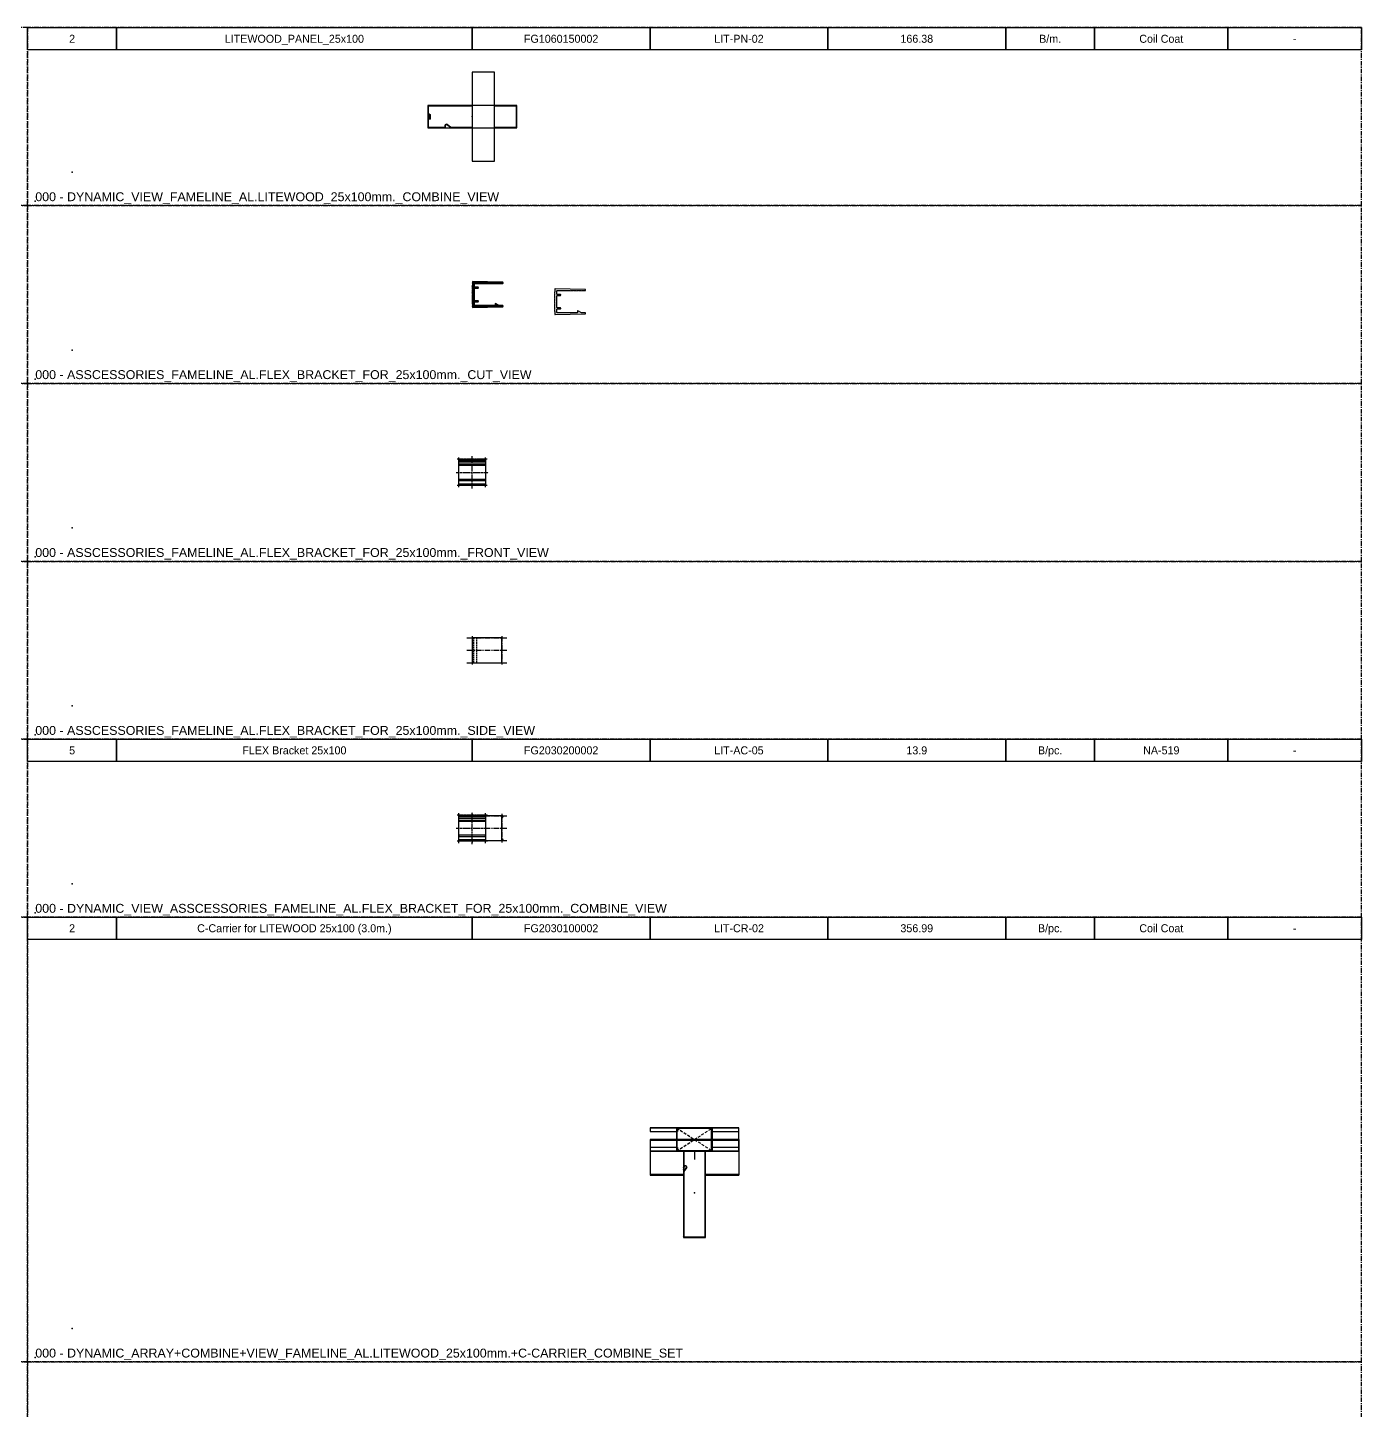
# Model space of a CAD drawing. Header units: millimetres. Extents: x -244126 to 368105, y -173968 to 259060.
# Drawn here: x -1303 to 197, y 47441 to 48995 of the extents above; entities that cross this region are included whole.
import ezdxf
from ezdxf.enums import TextEntityAlignment as Align

# ---------------------------------------------------------------- set-up
doc = ezdxf.new("R2010")
doc.units = ezdxf.units.MM
doc.header["$MEASUREMENT"] = 0
for name, pattern in [('005_GG_TA_LINE', [13.75, 5, -1.25, 1.25, -1.25, 5]), ('CENTER', [2, 1.25, -0.25, 0.25, -0.25]), ('HIDDEN', [9.525, 6.35, -3.175]), ('SLD-Solid', [0])]:
    doc.linetypes.add(name, pattern=pattern)
for name, color, linetype in [('000 - GRID', 8, 'CENTER'), ('000 - H A T C H', 8, 'Continuous'), ('000 - H I D D E N', 7, 'Continuous'), ('000 - SYMBOL CON', 1, 'Continuous'), ('000 - WIPEOUT', 250, 'Continuous'), ('001 - ASCESSORIES', 1, 'Continuous'), ('002 - STRUCTURAL STEEL', 4, 'Continuous'), ('A02_LITEWOOD', 7, 'Continuous'), ('A03_SUN LOUVER', 7, 'Continuous'), ('A04_TUBE SERIES', 7, 'Continuous')]:
    doc.layers.add(name, color=color, linetype=linetype)
doc.styles.get("Standard").update_dxf_attribs({"font": 'arial.ttf'})
doc.styles.add('TA', font='Cordia New.ttf', dxfattribs={"height": 4.5})

# ---------------------------------------------------------------- blocks, each defined once
blk = doc.blocks.new('*U2996')
at = {"color": 0, "linetype": '005_GG_TA_LINE'}
blk.add_lwpolyline([(0, 0), (1500, 0), (1500, 200), (0, 200)], close=True, dxfattribs=at)
for p in [(50, 37.5), (8.6, 4.9)]:
    blk.add_point(p, dxfattribs=at)
blk.add_attdef('NAMEBLK', (8.6, 4.9), '', height=10, dxfattribs=at)
blk = doc.blocks.new('000 - ASSCESSORIES_FAMELINE_AL.FLEX_BRACKET_FOR_25x100mm._CUT_VIEW')
at = {"layer": '000 - H A T C H'}
h = blk.add_hatch(dxfattribs=at)
h.set_pattern_fill('ANSI32', color=8, scale=3)
edge = h.paths.add_edge_path()
edge.add_line((0.2, -8.2), (0, -8.4))
edge.add_line((0, -8.4), (0.2, -8.6))
edge.add_line((0.2, -8.6), (0, -8.8))
edge.add_line((0, -8.8), (0.2, -9))
edge.add_line((0.2, -9), (0, -9.2))
edge.add_line((0, -9.2), (0.2, -9.4))
edge.add_line((0.2, -9.4), (0, -9.6))
edge.add_line((0, -9.6), (0.2, -9.8))
edge.add_line((0.2, -9.8), (0, -10))
edge.add_line((0, -10), (0.2, -10.2))
edge.add_line((0.2, -10.2), (0, -10.4))
edge.add_line((0, -10.4), (0.2, -10.6))
edge.add_line((0.2, -10.6), (0, -10.8))
edge.add_line((0, -10.8), (0.2, -11))
edge.add_line((0.2, -11), (0.2, -14.2))
edge.add_arc((0.5, -14.2), 0.3, 180, 271.3284)
edge.add_line((0.5, -14.5), (34.4, -13.7))
edge.add_arc((34.4, -13.4), 0.3, 271.3284, 360)
edge.add_line((34.7, -13.4), (34.7, -12.8))
edge.add_arc((34.4, -12.8), 0.3, 360, 450)
edge.add_line((34.4, -12.5), (30.5, -12.5))
edge.add_arc((30.5, -12.2), 0.3, 240.9454, 270, ccw=False)
edge.add_line((30.3, -12.5), (26.3, -10.2))
edge.add_arc((26.2, -10.5), 0.3, 60.9454, 180)
edge.add_line((25.9, -10.5), (25.9, -12.2))
edge.add_arc((25.6, -12.2), 0.3, -90, 0, ccw=False)
edge.add_line((25.6, -12.5), (3, -12.5))
edge.add_arc((3, -12.2), 0.3, 180, 270, ccw=False)
edge.add_line((2.7, -12.2), (2.7, -8.4))
edge.add_arc((3, -8.4), 0.3, 91, 180, ccw=False)
edge.add_line((3, -8.1), (6.6, -8.1))
edge.add_arc((6.6, -7.8), 0.3, 271, 360)
edge.add_line((6.9, -7.8), (6.9, -7.4))
edge.add_arc((6.6, -7.4), 0.3, 0, 89)
edge.add_line((6.6, -7.1), (3, -7))
edge.add_arc((3, -6.7), 0.3, 180, 269, ccw=False)
edge.add_line((2.7, -6.7), (2.7, -0.3))
edge.add_line((2.7, -0.3), (2.4, 0))
edge.add_line((2.4, 0), (2.7, 0.3))
edge.add_line((2.7, 0.3), (2.7, 6.7))
edge.add_arc((3, 6.7), 0.3, 91, 180, ccw=False)
edge.add_line((3, 7), (6.6, 7.1))
edge.add_arc((6.6, 7.4), 0.3, 271, 360)
edge.add_line((6.9, 7.4), (6.9, 7.8))
edge.add_arc((6.6, 7.8), 0.3, 0, 89)
edge.add_line((6.6, 8.1), (3, 8.1))
edge.add_arc((3, 8.4), 0.3, 180, 269, ccw=False)
edge.add_line((2.7, 8.4), (2.7, 12.2))
edge.add_arc((3, 12.2), 0.3, 90, 180, ccw=False)
edge.add_line((3, 12.5), (16.7, 12.5))
edge.add_line((16.7, 12.5), (16.9, 12.3))
edge.add_line((16.9, 12.3), (17.1, 12.5))
edge.add_line((17.1, 12.5), (17.3, 12.3))
edge.add_line((17.3, 12.3), (17.5, 12.5))
edge.add_line((17.5, 12.5), (17.7, 12.3))
edge.add_line((17.7, 12.3), (17.9, 12.5))
edge.add_line((17.9, 12.5), (18.1, 12.3))
edge.add_line((18.1, 12.3), (18.3, 12.5))
edge.add_line((18.3, 12.5), (18.5, 12.3))
edge.add_line((18.5, 12.3), (18.7, 12.5))
edge.add_line((18.7, 12.5), (18.9, 12.3))
edge.add_line((18.9, 12.3), (19.1, 12.5))
edge.add_line((19.1, 12.5), (19.3, 12.3))
edge.add_line((19.3, 12.3), (19.5, 12.5))
edge.add_line((19.5, 12.5), (19.7, 12.3))
edge.add_line((19.7, 12.3), (19.9, 12.5))
edge.add_line((19.9, 12.5), (20.1, 12.3))
edge.add_line((20.1, 12.3), (20.3, 12.5))
edge.add_line((20.3, 12.5), (20.5, 12.3))
edge.add_line((20.5, 12.3), (20.7, 12.5))
edge.add_line((20.7, 12.5), (20.9, 12.3))
edge.add_line((20.9, 12.3), (21.1, 12.5))
edge.add_line((21.1, 12.5), (21.3, 12.3))
edge.add_line((21.3, 12.3), (21.5, 12.5))
edge.add_line((21.5, 12.5), (21.7, 12.3))
edge.add_line((21.7, 12.3), (21.9, 12.5))
edge.add_line((21.9, 12.5), (22.1, 12.3))
edge.add_line((22.1, 12.3), (22.3, 12.5))
edge.add_line((22.3, 12.5), (22.5, 12.3))
edge.add_line((22.5, 12.3), (22.7, 12.5))
edge.add_line((22.7, 12.5), (22.9, 12.3))
edge.add_line((22.9, 12.3), (23.1, 12.5))
edge.add_line((23.1, 12.5), (23.3, 12.3))
edge.add_line((23.3, 12.3), (23.5, 12.5))
edge.add_line((23.5, 12.5), (23.7, 12.3))
edge.add_line((23.7, 12.3), (23.9, 12.5))
edge.add_line((23.9, 12.5), (24.1, 12.3))
edge.add_line((24.1, 12.3), (24.3, 12.5))
edge.add_line((24.3, 12.5), (24.5, 12.3))
edge.add_line((24.5, 12.3), (24.7, 12.5))
edge.add_line((24.7, 12.5), (24.9, 12.3))
edge.add_line((24.9, 12.3), (25.1, 12.5))
edge.add_line((25.1, 12.5), (25.3, 12.3))
edge.add_line((25.3, 12.3), (25.5, 12.5))
edge.add_line((25.5, 12.5), (25.7, 12.3))
edge.add_line((25.7, 12.3), (25.9, 12.5))
edge.add_line((25.9, 12.5), (26.1, 12.3))
edge.add_line((26.1, 12.3), (26.3, 12.5))
edge.add_line((26.3, 12.5), (26.5, 12.3))
edge.add_line((26.5, 12.3), (26.7, 12.5))
edge.add_line((26.7, 12.5), (26.9, 12.3))
edge.add_line((26.9, 12.3), (27.1, 12.5))
edge.add_line((27.1, 12.5), (27.3, 12.3))
edge.add_line((27.3, 12.3), (27.5, 12.5))
edge.add_line((27.5, 12.5), (27.7, 12.3))
edge.add_line((27.7, 12.3), (27.9, 12.5))
edge.add_line((27.9, 12.5), (28.1, 12.3))
edge.add_line((28.1, 12.3), (28.3, 12.5))
edge.add_line((28.3, 12.5), (28.5, 12.3))
edge.add_line((28.5, 12.3), (28.7, 12.5))
edge.add_line((28.7, 12.5), (28.9, 12.3))
edge.add_line((28.9, 12.3), (29.1, 12.5))
edge.add_line((29.1, 12.5), (29.3, 12.3))
edge.add_line((29.3, 12.3), (29.5, 12.5))
edge.add_line((29.5, 12.5), (29.7, 12.3))
edge.add_line((29.7, 12.3), (29.9, 12.5))
edge.add_line((29.9, 12.5), (30.1, 12.3))
edge.add_line((30.1, 12.3), (30.3, 12.5))
edge.add_line((30.3, 12.5), (30.5, 12.3))
edge.add_line((30.5, 12.3), (30.7, 12.5))
edge.add_line((30.7, 12.5), (30.9, 12.3))
edge.add_line((30.9, 12.3), (31.1, 12.5))
edge.add_line((31.1, 12.5), (31.3, 12.3))
edge.add_line((31.3, 12.3), (31.5, 12.5))
edge.add_line((31.5, 12.5), (31.7, 12.3))
edge.add_line((31.7, 12.3), (31.9, 12.5))
edge.add_line((31.9, 12.5), (32.1, 12.3))
edge.add_line((32.1, 12.3), (32.3, 12.5))
edge.add_line((32.3, 12.5), (32.5, 12.3))
edge.add_line((32.5, 12.3), (32.7, 12.5))
edge.add_line((32.7, 12.5), (34.4, 12.5))
edge.add_arc((34.4, 12.8), 0.3, 270, 360)
edge.add_line((34.7, 12.8), (34.7, 13.4))
edge.add_arc((34.4, 13.4), 0.3, 360, 448.6716)
edge.add_line((34.4, 13.7), (0.5, 14.5))
edge.add_arc((0.5, 14.2), 0.3, 88.6716, 180)
edge.add_line((0.2, 14.2), (0.2, 11))
edge.add_line((0.2, 11), (0, 10.8))
edge.add_line((0, 10.8), (0.2, 10.6))
edge.add_line((0.2, 10.6), (0, 10.4))
edge.add_line((0, 10.4), (0.2, 10.2))
edge.add_line((0.2, 10.2), (0, 10))
edge.add_line((0, 10), (0.2, 9.8))
edge.add_line((0.2, 9.8), (0, 9.6))
edge.add_line((0, 9.6), (0.2, 9.4))
edge.add_line((0.2, 9.4), (0, 9.2))
edge.add_line((0, 9.2), (0.2, 9))
edge.add_line((0.2, 9), (0, 8.8))
edge.add_line((0, 8.8), (0.2, 8.6))
edge.add_line((0.2, 8.6), (0, 8.4))
edge.add_line((0, 8.4), (0.2, 8.2))
edge.add_line((0.2, 8.2), (0, 8))
edge.add_line((0, 8), (0.2, 7.8))
edge.add_line((0.2, 7.8), (0, 7.6))
edge.add_line((0, 7.6), (0.2, 7.4))
edge.add_line((0.2, 7.4), (0, 7.2))
edge.add_line((0, 7.2), (0.2, 7))
edge.add_line((0.2, 7), (0, 6.8))
edge.add_line((0, 6.8), (0.2, 6.6))
edge.add_line((0.2, 6.6), (0, 6.4))
edge.add_line((0, 6.4), (0.2, 6.2))
edge.add_line((0.2, 6.2), (0, 6))
edge.add_line((0, 6), (0.2, 5.8))
edge.add_line((0.2, 5.8), (0, 5.6))
edge.add_line((0, 5.6), (0.2, 5.4))
edge.add_line((0.2, 5.4), (0, 5.2))
edge.add_line((0, 5.2), (0.2, 5))
edge.add_line((0.2, 5), (0, 4.8))
edge.add_line((0, 4.8), (0.2, 4.6))
edge.add_line((0.2, 4.6), (0, 4.4))
edge.add_line((0, 4.4), (0.2, 4.2))
edge.add_line((0.2, 4.2), (0, 4))
edge.add_line((0, 4), (0.2, 3.8))
edge.add_line((0.2, 3.8), (0, 3.6))
edge.add_line((0, 3.6), (0.2, 3.4))
edge.add_line((0.2, 3.4), (0, 3.2))
edge.add_line((0, 3.2), (0.2, 3))
edge.add_line((0.2, 3), (0, 2.8))
edge.add_line((0, 2.8), (0.2, 2.6))
edge.add_line((0.2, 2.6), (0, 2.4))
edge.add_line((0, 2.4), (0.2, 2.2))
edge.add_line((0.2, 2.2), (0, 2))
edge.add_line((0, 2), (0.2, 1.8))
edge.add_line((0.2, 1.8), (0, 1.6))
edge.add_line((0, 1.6), (0.2, 1.4))
edge.add_line((0.2, 1.4), (0, 1.2))
edge.add_line((0, 1.2), (0.2, 1))
edge.add_line((0.2, 1), (0, 0.8))
edge.add_line((0, 0.8), (0.2, 0.6))
edge.add_line((0.2, 0.6), (0, 0.4))
edge.add_line((0, 0.4), (0.2, 0.2))
edge.add_line((0.2, 0.2), (0, 0))
edge.add_line((0, 0), (0.2, -0.2))
edge.add_line((0.2, -0.2), (0, -0.4))
edge.add_line((0, -0.4), (0.2, -0.6))
edge.add_line((0.2, -0.6), (0, -0.8))
edge.add_line((0, -0.8), (0.2, -1))
edge.add_line((0.2, -1), (0, -1.2))
edge.add_line((0, -1.2), (0.2, -1.4))
edge.add_line((0.2, -1.4), (0, -1.6))
edge.add_line((0, -1.6), (0.2, -1.8))
edge.add_line((0.2, -1.8), (0, -2))
edge.add_line((0, -2), (0.2, -2.2))
edge.add_line((0.2, -2.2), (0, -2.4))
edge.add_line((0, -2.4), (0.2, -2.6))
edge.add_line((0.2, -2.6), (0, -2.8))
edge.add_line((0, -2.8), (0.2, -3))
edge.add_line((0.2, -3), (0, -3.2))
edge.add_line((0, -3.2), (0.2, -3.4))
edge.add_line((0.2, -3.4), (0, -3.6))
edge.add_line((0, -3.6), (0.2, -3.8))
edge.add_line((0.2, -3.8), (0, -4))
edge.add_line((0, -4), (0.2, -4.2))
edge.add_line((0.2, -4.2), (0, -4.4))
edge.add_line((0, -4.4), (0.2, -4.6))
edge.add_line((0.2, -4.6), (0, -4.8))
edge.add_line((0, -4.8), (0.2, -5))
edge.add_line((0.2, -5), (0, -5.2))
edge.add_line((0, -5.2), (0.2, -5.4))
edge.add_line((0.2, -5.4), (0, -5.6))
edge.add_line((0, -5.6), (0.2, -5.8))
edge.add_line((0.2, -5.8), (0, -6))
edge.add_line((0, -6), (0.2, -6.2))
edge.add_line((0.2, -6.2), (0, -6.4))
edge.add_line((0, -6.4), (0.2, -6.6))
edge.add_line((0.2, -6.6), (0, -6.8))
edge.add_line((0, -6.8), (0.2, -7))
edge.add_line((0.2, -7), (0, -7.2))
edge.add_line((0, -7.2), (0.2, -7.4))
edge.add_line((0.2, -7.4), (0, -7.6))
edge.add_line((0, -7.6), (0.2, -7.8))
edge.add_line((0.2, -7.8), (0, -8))
edge.add_line((0, -8), (0.2, -8.2))
at = {"layer": '001 - ASCESSORIES', "color": 0}
blk.add_lwpolyline([(0.2, -8.2), (0, -8.4), (0.2, -8.6), (0, -8.8), (0.2, -9), (0, -9.2), (0.2, -9.4), (0, -9.6), (0.2, -9.8), (0, -10), (0.2, -10.2), (0, -10.4), (0.2, -10.6), (0, -10.8), (0.2, -11), (0.2, -14.2, 0.42102), (0.5, -14.5), (34.4, -13.7, 0.407439), (34.7, -13.4), (34.7, -12.8, 0.414214), (34.4, -12.5), (30.5, -12.5, -0.127458), (30.3, -12.5), (26.3, -10.2, 0.571863), (25.9, -10.5), (25.9, -12.2, -0.414214), (25.6, -12.5), (3, -12.5, -0.414214), (2.7, -12.2), (2.7, -8.4, -0.409111), (3, -8.1), (6.6, -8.1, 0.409111), (6.9, -7.8), (6.9, -7.4, 0.409111), (6.6, -7.1), (3, -7, -0.409111), (2.7, -6.7), (2.7, -0.3), (2.4, 0), (2.7, 0.3), (2.7, 6.7, -0.409111), (3, 7), (6.6, 7.1, 0.409111), (6.9, 7.4), (6.9, 7.8, 0.409111), (6.6, 8.1), (3, 8.1, -0.409111), (2.7, 8.4), (2.7, 12.2, -0.414214), (3, 12.5), (16.7, 12.5), (16.9, 12.3), (17.1, 12.5), (17.3, 12.3), (17.5, 12.5), (17.7, 12.3), (17.9, 12.5), (18.1, 12.3), (18.3, 12.5), (18.5, 12.3), (18.7, 12.5), (18.9, 12.3), (19.1, 12.5), (19.3, 12.3), (19.5, 12.5), (19.7, 12.3), (19.9, 12.5), (20.1, 12.3), (20.3, 12.5), (20.5, 12.3), (20.7, 12.5), (20.9, 12.3), (21.1, 12.5), (21.3, 12.3), (21.5, 12.5), (21.7, 12.3), (21.9, 12.5), (22.1, 12.3), (22.3, 12.5), (22.5, 12.3), (22.7, 12.5), (22.9, 12.3), (23.1, 12.5), (23.3, 12.3), (23.5, 12.5), (23.7, 12.3), (23.9, 12.5), (24.1, 12.3), (24.3, 12.5), (24.5, 12.3), (24.7, 12.5), (24.9, 12.3), (25.1, 12.5), (25.3, 12.3), (25.5, 12.5), (25.7, 12.3), (25.9, 12.5), (26.1, 12.3), (26.3, 12.5), (26.5, 12.3), (26.7, 12.5), (26.9, 12.3), (27.1, 12.5), (27.3, 12.3), (27.5, 12.5), (27.7, 12.3), (27.9, 12.5), (28.1, 12.3), (28.3, 12.5), (28.5, 12.3), (28.7, 12.5), (28.9, 12.3), (29.1, 12.5), (29.3, 12.3), (29.5, 12.5), (29.7, 12.3), (29.9, 12.5), (30.1, 12.3), (30.3, 12.5), (30.5, 12.3), (30.7, 12.5), (30.9, 12.3), (31.1, 12.5), (31.3, 12.3), (31.5, 12.5), (31.7, 12.3), (31.9, 12.5), (32.1, 12.3), (32.3, 12.5), (32.5, 12.3), (32.7, 12.5), (34.4, 12.5, 0.414214), (34.7, 12.8), (34.7, 13.4, 0.407439), (34.4, 13.7), (0.5, 14.5, 0.42102), (0.2, 14.2), (0.2, 11), (0, 10.8), (0.2, 10.6), (0, 10.4), (0.2, 10.2), (0, 10), (0.2, 9.8), (0, 9.6), (0.2, 9.4), (0, 9.2), (0.2, 9), (0, 8.8), (0.2, 8.6), (0, 8.4), (0.2, 8.2), (0, 8), (0.2, 7.8), (0, 7.6), (0.2, 7.4), (0, 7.2), (0.2, 7), (0, 6.8), (0.2, 6.6), (0, 6.4), (0.2, 6.2), (0, 6), (0.2, 5.8), (0, 5.6), (0.2, 5.4), (0, 5.2), (0.2, 5), (0, 4.8), (0.2, 4.6), (0, 4.4), (0.2, 4.2), (0, 4), (0.2, 3.8), (0, 3.6), (0.2, 3.4), (0, 3.2), (0.2, 3), (0, 2.8), (0.2, 2.6), (0, 2.4), (0.2, 2.2), (0, 2), (0.2, 1.8), (0, 1.6), (0.2, 1.4), (0, 1.2), (0.2, 1), (0, 0.8), (0.2, 0.6), (0, 0.4), (0.2, 0.2), (0, 0), (0.2, -0.2), (0, -0.4), (0.2, -0.6), (0, -0.8), (0.2, -1), (0, -1.2), (0.2, -1.4), (0, -1.6), (0.2, -1.8), (0, -2), (0.2, -2.2), (0, -2.4), (0.2, -2.6), (0, -2.8), (0.2, -3), (0, -3.2), (0.2, -3.4), (0, -3.6), (0.2, -3.8), (0, -4), (0.2, -4.2), (0, -4.4), (0.2, -4.6), (0, -4.8), (0.2, -5), (0, -5.2), (0.2, -5.4), (0, -5.6), (0.2, -5.8), (0, -6), (0.2, -6.2), (0, -6.4), (0.2, -6.6), (0, -6.8), (0.2, -7), (0, -7.2), (0.2, -7.4), (0, -7.6), (0.2, -7.8), (0, -8)], format="xyb", close=True, dxfattribs=at)
blk = doc.blocks.new('FLEX BRACKET LITEWOOD 25x100mm. - SIDE')
at = {"layer": '000 - GRID', "color": 250, "ltscale": 5}
for p, q in [((0, 16), (0, -16)), ((33.2, 16), (33.2, -16))]:
    blk.add_line(p, q, dxfattribs=at)
at = {"color": 250}
blk.add_wipeout([(33.2, -14), (33.2, 14), (0, 14), (0, -14)], dxfattribs=at).dxf.layer = '000 - WIPEOUT'
at = {"layer": '000 - GRID', "color": 250, "ltscale": 5}
for p, q in [((-5.9, 14), (39, 14)), ((-5.9, 0), (39, 0)), ((-5.9, -14), (39, -14))]:
    blk.add_line(p, q, dxfattribs=at)
at = {"layer": '000 - H I D D E N', "linetype": 'HIDDEN', "ltscale": 0.25}
for p, q in [((2, -14), (2, 14)), ((5.2, -14), (5.2, 14))]:
    blk.add_line(p, q, dxfattribs=at)
at = {"layer": '001 - ASCESSORIES', "color": 0}
blk.add_lwpolyline([(33.2, -14), (33.2, 14), (0, 14), (0, -14)], close=True, dxfattribs=at)
blk = doc.blocks.new('000 - ASSCESSORIES_FAMELINE_AL.FLEX_BRACKET_FOR_25x100mm._SIDE_VIEW')
at = {"layer": '001 - ASCESSORIES', "color": 0}
blk.add_blockref('FLEX BRACKET LITEWOOD 25x100mm. - SIDE', (0, 0), dxfattribs=at)
blk = doc.blocks.new('000 - ASSCESSORIES_FAMELINE_AL.FLEX_BRACKET_FOR_25x100mm._FRONT_VIEW')
at = {"layer": '000 - GRID', "color": 250, "ltscale": 2}
for p, q in [((-15, -16.7), (-15, 16.7)), ((15, -16.7), (15, 16.7))]:
    blk.add_line(p, q, dxfattribs=at)
blk.add_wipeout([(-15, -14.7), (-15, 14.7), (15, 14.7), (15, -14.7)]).dxf.layer = '000 - WIPEOUT'
at = {"color": 2}
blk.add_lwpolyline([(-15, 13.9), (-15, 12.7), (15, 12.7), (15, 13.9)], close=True, dxfattribs=at)
at = {"color": 1}
blk.add_lwpolyline([(-15, 10.4), (-15, 12.7), (15, 12.7), (15, 10.4)], close=True, dxfattribs=at)
at = {"layer": '000 - GRID', "color": 250, "ltscale": 2}
for p, q in [((0, -18.1), (0, 18.1)), ((-18.1, 0), (18.1, 0)), ((17, 14.7), (-17, 14.7)), ((17, -14.7), (-17, -14.7))]:
    blk.add_line(p, q, dxfattribs=at)
at = {"layer": '001 - ASCESSORIES', "color": 1}
blk.add_lwpolyline([(-15, -14.7), (-15, 14.7), (15, 14.7), (15, -14.7)], close=True, dxfattribs=at)
at = {"layer": '001 - ASCESSORIES', "color": 8}
for points in [[(-15, 7.6), (-15, 8.8), (15, 8.8), (15, 7.6)], [(15, -9.2), (15, -8), (-15, -8), (-15, -9.2)]]:
    blk.add_lwpolyline(points, close=True, dxfattribs=at)
at = {"layer": '001 - ASCESSORIES', "color": 2}
blk.add_lwpolyline([(-15, -13.9), (-15, -12.7), (15, -12.7), (15, -13.9)], close=True, dxfattribs=at)
blk = doc.blocks.new('*U3003')
at = {"color": 3}
blk.add_blockref('000 - ASSCESSORIES_FAMELINE_AL.FLEX_BRACKET_FOR_25x100mm._CUT_VIEW', (0, 0), dxfattribs=at)
at = {"layer": 'A04_TUBE SERIES', "color": 0, "style": 'TA', "flags": 1}
for tag, p in [('ITEM_VALUE', (10, -52.5)), ('PRODUCT_NAME_VALUE', (60, -52.5)), ('ITEM_NUMBER_VALUE', (120, -52.5)), ('PRODUCT_CODE_VALUE', (160, -52.5)), ('SELLING_PRICE_VALUE', (200, -52.5)), ('UNIT_VALUE', (230, -52.5)), ('TYPE_OF_COLOR_VALUE', (255, -52.5)), ('SECTION_VALUE', (285, -52.5))]:
    blk.add_attdef(tag, text='', height=1.8, dxfattribs=at).set_placement(p, align=Align.MIDDLE_CENTER)
at = {"color": 3}
blk.add_blockref('000 - ASSCESSORIES_FAMELINE_AL.FLEX_BRACKET_FOR_25x100mm._SIDE_VIEW', (0, 0), dxfattribs=at)
blk.add_blockref('000 - ASSCESSORIES_FAMELINE_AL.FLEX_BRACKET_FOR_25x100mm._FRONT_VIEW', (0, 0), dxfattribs=at)
blk = doc.blocks.new('*U2997')
at = {"color": 0, "linetype": '005_GG_TA_LINE'}
blk.add_lwpolyline([(0, 0), (1500, 0), (1500, 200), (0, 200)], close=True, dxfattribs=at)
for p in [(50, 37.5), (8.6, 4.9)]:
    blk.add_point(p, dxfattribs=at)
blk.add_attdef('NAMEBLK', (8.6, 4.9), '', height=10, dxfattribs=at)
blk = doc.blocks.new('*U1762')
at = {"color": 0, "linetype": '005_GG_TA_LINE'}
blk.add_lwpolyline([(0, 0), (1500, 0), (1500, 200), (0, 200)], close=True, dxfattribs=at)
for p in [(50, 37.5), (8.6, 4.9)]:
    blk.add_point(p, dxfattribs=at)
blk.add_attdef('NAMEBLK', (8.6, 4.9), '', height=10, dxfattribs=at)
blk = doc.blocks.new('*U2995')
at = {"color": 0, "linetype": '005_GG_TA_LINE'}
blk.add_lwpolyline([(0, 0), (1500, 0), (1500, 500), (0, 500)], close=True, dxfattribs=at)
for p in [(50, 37.5), (8.6, 4.9)]:
    blk.add_point(p, dxfattribs=at)
blk.add_attdef('NAMEBLK', (8.6, 4.9), '', height=10, dxfattribs=at)
blk = doc.blocks.new('*U3118')
at = {"color": 250}
blk.add_wipeout([(-50, -12.5), (50, -12.5), (50, 12.5), (-50, 12.5)], dxfattribs=at).dxf.layer = '000 - WIPEOUT'
blk.add_point((0, 0))
at = {"layer": 'A02_LITEWOOD', "color": 0, "linetype": 'SLD-Solid', "lineweight": 15}
blk.add_lwpolyline([(-48.4, -1.8), (-47.7, -1.8), (-47.7, 1.3, 0.414214), (-48.6, 2.2), (-49.1, 2.2, 0.414214), (-50, 1.3), (-50, -11.4, 0.414214), (-48.9, -12.5), (-31.2, -12.5, 0.414214), (-30, -11.4), (-30, -9.9, -0.616061), (-28.5, -9.2), (-24.4, -12.3, 0.164473), (-23.9, -12.5), (48.8, -12.5, 0.414214), (50, -11.4), (50, 11.3, 0.414214), (48.8, 12.5), (-48.9, 12.5, 0.414214), (-50, 11.3), (-50, 3.2, 0.414214), (-49.1, 2.3), (-48.5, 2.3, -0.414214), (-47.6, 1.4), (-47.6, -1.8, -0.414214), (-48, -2.2), (-48, -2.2, -0.414214), (-48.5, -1.8), (-48.5, 1.4), (-49.2, 1.4), (-49.2, -1.8, 1.000966), (-46.9, -1.8), (-46.9, 1.4, 0.414214), (-48.5, 3), (-49.1, 3, -0.414214), (-49.3, 3.2), (-49.3, 11.3, -0.414214), (-48.9, 11.8), (48.8, 11.8, -0.414214), (49.3, 11.3), (49.3, -11.4, -0.414214), (48.8, -11.8), (-23.9, -11.8, -0.164473), (-24, -11.8), (-28.1, -8.6, 0.617259), (-30.7, -9.9), (-30.7, -11.4, -0.414214), (-31.2, -11.8), (-48.9, -11.8, -0.414214), (-49.3, -11.4), (-49.3, 1.3, -0.414214), (-49.1, 1.5), (-48.6, 1.5, -0.414214), (-48.4, 1.3)], format="xyb", close=True, dxfattribs=at)
blk = doc.blocks.new('000 - FAMELINE_AL.LITEWOOD_25x100mm._CUT_VIEW')
at = {"color": 250}
blk.add_wipeout([(-50, 12.5), (-50, -12.5), (50, -12.5), (50, 12.5)], dxfattribs=at).dxf.layer = '000 - WIPEOUT'
at = {"layer": '000 - H A T C H'}
h = blk.add_hatch(dxfattribs=at)
h.set_pattern_fill('ANSI32', color=256, scale=2)
edge = h.paths.add_edge_path()
edge.add_line((-48.4, -1.8), (-47.7, -1.8))
edge.add_line((-47.7, -1.8), (-47.7, 1.3))
edge.add_arc((-48.6, 1.3), 0.9, 360, 450)
edge.add_line((-48.6, 2.2), (-49.1, 2.2))
edge.add_arc((-49.1, 1.3), 0.9, 90, 180)
edge.add_line((-50, 1.3), (-50, -11.4))
edge.add_arc((-48.8, -11.3), 1.15, 180, 270)
edge.add_line((-48.9, -12.5), (-31.2, -12.5))
edge.add_arc((-31.2, -11.3), 1.15, 270, 360)
edge.add_line((-30, -11.4), (-30, -9.9))
edge.add_arc((-29.1, -9.9), 0.938, 53.0492, 179.5916, ccw=False)
edge.add_line((-28.5, -9.2), (-24.4, -12.3))
edge.add_arc((-23.9, -11.6), 0.9, 232.64, 270)
edge.add_line((-23.9, -12.5), (48.8, -12.5))
edge.add_arc((48.8, -11.3), 1.15, 270, 360)
edge.add_line((50, -11.4), (50, 11.3))
edge.add_arc((48.9, 11.3), 1.15, 360, 450)
edge.add_line((48.9, 12.5), (-48.8, 12.5))
edge.add_arc((-48.8, 11.3), 1.15, 90, 180)
edge.add_line((-50, 11.4), (-50, 3.2))
edge.add_arc((-49.1, 3.2), 0.9, 180, 270)
edge.add_line((-49.1, 2.3), (-48.5, 2.3))
edge.add_arc((-48.5, 1.4), 0.9, 0, 90, ccw=False)
edge.add_line((-47.6, 1.4), (-47.6, -1.8))
edge.add_arc((-48, -1.8), 0.45, 270, 360, ccw=False)
edge.add_line((-48, -2.2), (-48, -2.2))
edge.add_arc((-48, -1.8), 0.45, 180, 270, ccw=False)
edge.add_line((-48.5, -1.8), (-48.5, 1.4))
edge.add_line((-48.5, 1.4), (-49.2, 1.4))
edge.add_line((-49.2, 1.4), (-49.2, -1.8))
edge.add_arc((-48, -1.8), 1.17, 179.8894, 360)
edge.add_line((-46.9, -1.8), (-46.9, 1.4))
edge.add_arc((-48.5, 1.4), 1.6, 360, 450)
edge.add_line((-48.5, 3), (-49.1, 3))
edge.add_arc((-49.1, 3.2), 0.2, 180, 270, ccw=False)
edge.add_line((-49.3, 3.2), (-49.3, 11.4))
edge.add_arc((-48.8, 11.4), 0.45, 90, 180, ccw=False)
edge.add_line((-48.8, 11.8), (48.9, 11.8))
edge.add_arc((48.9, 11.4), 0.45, 0, 90, ccw=False)
edge.add_line((49.3, 11.4), (49.3, -11.4))
edge.add_arc((48.8, -11.3), 0.45, 270, 360, ccw=False)
edge.add_line((48.8, -11.8), (-23.9, -11.8))
edge.add_arc((-23.9, -11.6), 0.2, 232.64, 270, ccw=False)
edge.add_line((-24, -11.8), (-28.1, -8.6))
edge.add_arc((-29.1, -9.9), 1.64, 52.9496, 179.691)
edge.add_line((-30.7, -9.9), (-30.7, -11.4))
edge.add_arc((-31.1, -11.3), 0.45, 270, 360, ccw=False)
edge.add_line((-31.2, -11.8), (-48.9, -11.8))
edge.add_arc((-48.9, -11.3), 0.45, 180, 270, ccw=False)
edge.add_line((-49.3, -11.4), (-49.3, 1.3))
edge.add_arc((-49.1, 1.3), 0.2, 90, 180, ccw=False)
edge.add_line((-49.1, 1.5), (-48.6, 1.5))
edge.add_arc((-48.6, 1.3), 0.2, 0, 90, ccw=False)
edge.add_line((-48.4, 1.3), (-48.4, -1.8))
h.paths.add_polyline_path([(-50, -12.5), (50, -12.5), (50, 12.5), (-50, 12.5)], flags=0)
at = {"layer": 'Defpoints', "color": 250}
blk.add_lwpolyline([(-50, 12.5), (-50, -12.5), (50, -12.5), (50, 12.5)], close=True, dxfattribs=at)
at = {"layer": 'A02_LITEWOOD', "color": 0}
blk.add_blockref('*U3118', (0, 0), dxfattribs=at)
at = {"layer": 'A03_SUN LOUVER', "color": 0}
blk.add_point((0, 0), dxfattribs=at)
blk = doc.blocks.new('000 - DYNAMIC_VIEW_FAMELINE_AL.LITEWOOD_25x100mm._COMBINE_VIEW')
at = {"layer": 'A04_TUBE SERIES', "color": 0, "style": 'TA', "flags": 1}
for tag, p in [('PRODUCT_NAME_VALUE', (60, -52.5)), ('ITEM_NUMBER_VALUE', (120, -52.5)), ('PRODUCT_CODE_VALUE', (160, -52.5)), ('SELLING_PRICE_VALUE', (200, -52.5)), ('UNIT_VALUE', (230, -52.5)), ('TYPE_OF_COLOR_VALUE', (255, -52.5)), ('SECTION_VALUE', (285, -52.5))]:
    blk.add_attdef(tag, text='', height=1.8, dxfattribs=at).set_placement(p, align=Align.MIDDLE_CENTER)
at = {"color": 3}
blk.add_wipeout([(0, -50), (25, -50), (25, 50), (0, 50)], dxfattribs=at).dxf.layer = '000 - WIPEOUT'
at = {"layer": 'A04_TUBE SERIES', "color": 0, "style": 'TA', "flags": 1}
blk.add_attdef('ITEM_VALUE', text='', height=1.8, dxfattribs=at).set_placement((10, -52.5), align=Align.MIDDLE_CENTER)
at = {"color": 3}
blk.add_wipeout([(-50, 12.5), (-50, -12.5), (50, -12.5), (50, 12.5)], dxfattribs=at).dxf.layer = '000 - WIPEOUT'
at = {"layer": 'A02_LITEWOOD', "color": 0}
blk.add_blockref('000 - FAMELINE_AL.LITEWOOD_25x100mm._CUT_VIEW', (0, 0), dxfattribs=at)
blk.add_lwpolyline([(-50, 12.5), (-50, -12.5), (50, -12.5), (50, 12.5)], close=True, dxfattribs=at)
at = {"color": 3}
blk.add_wipeout([(0, -12.5), (25, -12.5), (25, 12.5), (0, 12.5)], dxfattribs=at).dxf.layer = '000 - WIPEOUT'
at = {"layer": 'A02_LITEWOOD', "color": 0}
for points in [[(0, -50), (25, -50), (25, 50), (0, 50)], [(0, -12.5), (25, -12.5), (25, 12.5), (0, 12.5)]]:
    blk.add_lwpolyline(points, close=True, dxfattribs=at)
blk = doc.blocks.new('*U4914')
at = {"layer": '002 - STRUCTURAL STEEL', "color": 0, "linetype": 'ByBlock'}
blk.add_lwpolyline([(0, 5), (20, 5), (20, 0), (0, 0)], close=True, dxfattribs=at)
blk = doc.blocks.new('*U4911')
at = {"layer": '002 - STRUCTURAL STEEL', "color": 0, "linetype": 'ByBlock'}
blk.add_lwpolyline([(0, 5), (80, 5), (80, 0), (0, 0)], close=True, dxfattribs=at)
blk = doc.blocks.new('*U4913')
at = {"layer": '002 - STRUCTURAL STEEL', "color": 0, "linetype": 'ByBlock'}
blk.add_lwpolyline([(0, 5), (40, 5), (40, 0), (0, 0)], close=True, dxfattribs=at)
blk = doc.blocks.new('*U4915')
at = {"layer": '002 - STRUCTURAL STEEL', "color": 0, "linetype": 'ByBlock'}
blk.add_lwpolyline([(0, 5), (30, 5), (30, 0), (0, 0)], close=True, dxfattribs=at)
blk = doc.blocks.new('000 - DAYNAMIC_DATA_FAMELINE_PRICE_LIST')
at = {"color": 0}
for name, p in [('*U4914', (0, -5)), ('*U4911', (20, -5)), ('*U4913', (100, -5)), ('*U4913', (140, -5)), ('*U4913', (180, -5)), ('*U4914', (220, -5)), ('*U4915', (240, -5)), ('*U4915', (270, -5))]:
    blk.add_blockref(name, p, dxfattribs=at)
at = {"layer": 'A04_TUBE SERIES', "color": 0, "style": 'TA'}
for tag, p in [('ITEM_VALUE', (10, -2.5)), ('PRODUCT_NAME_VALUE', (60, -2.5)), ('ITEM_NUMBER_VALUE', (120, -2.5)), ('PRODUCT_CODE_VALUE', (160, -2.5)), ('SELLING_PRICE_VALUE', (200, -2.5)), ('UNIT_VALUE', (230, -2.5)), ('TYPE_OF_COLOR_VALUE', (255, -2.5)), ('SECTION_VALUE', (285, -2.5))]:
    blk.add_attdef(tag, text='', height=1.8, dxfattribs=at).set_placement(p, align=Align.MIDDLE_CENTER)
blk = doc.blocks.new('000 - ASSCESSORIES_FAMELINE_ALC-CARRIER_FOR_25x100mm._TOP_VIEW')
at = {"layer": '001 - ASCESSORIES', "color": 0}
for p, q in [((0, 100), (0, 0)), ((40, 100), (40, 62.5)), ((40, 37.5), (40, 0))]:
    blk.add_line(p, q, dxfattribs=at)
at = {"layer": '001 - ASCESSORIES', "color": 0, "linetype": 'SLD-Solid', "lineweight": 15}
blk.add_line((32, 37.5), (31.2, 37.7), dxfattribs=at)
at = {"layer": '001 - ASCESSORIES', "color": 0}
for points in [[(40, 62.5), (10, 62.5), (10, 37.5), (40, 37.5)], [(34.2, 37.5), (30.4, 38.6), (30.3, 38)], [(32, 37.5), (30.3, 38)]]:
    blk.add_lwpolyline(points, dxfattribs=at)
at = {"layer": '001 - ASCESSORIES', "color": 0, "linetype": 'SLD-Solid', "lineweight": 15}
blk.add_arc((270.3, 873.5), 868.8, 253.9699, 254.0359, dxfattribs=at)
at = {"layer": 'Defpoints', "color": 250}
blk.add_lwpolyline([(-2.3, 50), (22.3, 50)], dxfattribs=at)
blk = doc.blocks.new('000 - ASSCESSORIES_FAMELINE_ALC-CARRIER_FOR_25x100mm._SIDE_VIEW')
blk.add_wipeout([(-20, -13), (20, -13), (20, 13), (-20, 13)]).dxf.layer = '000 - WIPEOUT'
at = {"layer": '000 - H A T C H'}
h = blk.add_hatch(dxfattribs=at)
h.set_pattern_fill('ANSI32', color=256, scale=0.1)
h.set_pattern_definition([(45, (-15462.6393, 6516.9696), (-0.67351921, 0.67351921), []), (45, (-15462.1903, 6516.9696), (-0.67351921, 0.67351921), [])])
edge = h.paths.add_edge_path()
edge.add_line((-20, 9), (-20, 12.3))
edge.add_arc((-19.3, 12.3), 0.7, 90, 180, ccw=False)
edge.add_line((-19.3, 13), (19.3, 13))
edge.add_arc((19.3, 12.3), 0.7, 0, 90, ccw=False)
edge.add_line((20, 12.3), (20, -12.3))
edge.add_arc((19.3, -12.3), 0.7, 270, 360, ccw=False)
edge.add_line((19.3, -13), (-19.3, -13))
edge.add_arc((-19.3, -12.3), 0.7, 180, 270, ccw=False)
edge.add_line((-20, -12.3), (-20, -9))
edge.add_line((-20, -9), (-19.3, -9))
edge.add_line((-19.3, -9), (-19.3, -12.1))
edge.add_arc((-19.1, -12.1), 0.2, 180, 270)
edge.add_line((-19.1, -12.3), (19.1, -12.3))
edge.add_arc((19.1, -12.1), 0.2, 270, 360)
edge.add_line((19.3, -12.1), (19.3, 12.1))
edge.add_arc((19.1, 12.1), 0.2, 0, 90)
edge.add_line((19.1, 12.3), (-19.1, 12.3))
edge.add_arc((-19.1, 12.1), 0.2, 90, 180)
edge.add_line((-19.3, 12.1), (-19.3, 9))
edge.add_line((-19.3, 9), (-20, 9))
at = {"layer": '000 - SYMBOL CON', "color": 8, "linetype": 'HIDDEN', "ltscale": 0.5}
for points in [[(-20, -13), (20, 13)], [(-20, 13), (20, -13)]]:
    blk.add_lwpolyline(points, dxfattribs=at)
at = {"layer": '001 - ASCESSORIES', "color": 0}
blk.add_lwpolyline([(-20, 9), (-20, 12.3, -0.414214), (-19.3, 13), (19.3, 13, -0.414214), (20, 12.3), (20, -12.3, -0.414214), (19.3, -13), (-19.3, -13, -0.414214), (-20, -12.3), (-20, -9), (-19.3, -9), (-19.3, -12.1, 0.414214), (-19.1, -12.3), (19.1, -12.3, 0.414214), (19.3, -12.1), (19.3, 12.1, 0.414214), (19.1, 12.3), (-19.1, 12.3, 0.414214), (-19.3, 12.1), (-19.3, 9)], format="xyb", close=True, dxfattribs=at)
at = {"layer": 'Defpoints', "color": 250}
blk.add_lwpolyline([(-20, -13), (20, -13), (20, 13), (-20, 13)], close=True, dxfattribs=at)
blk = doc.blocks.new('*U3028')
at = {"layer": 'A02_LITEWOOD', "color": 0, "rotation": 270}
blk.add_blockref('000 - FAMELINE_AL.LITEWOOD_25x100mm._CUT_VIEW', (0, -60), dxfattribs=at)
at = {"layer": 'A04_TUBE SERIES', "color": 0, "style": 'TA', "flags": 1}
for tag, p in [('ITEM_VALUE', (50, -212.5)), ('PRODUCT_NAME_VALUE', (300, -212.5)), ('ITEM_NUMBER_VALUE', (600, -212.5)), ('PRODUCT_CODE_VALUE', (800, -212.5)), ('SELLING_PRICE_VALUE', (1000, -212.5)), ('UNIT_VALUE', (1150, -212.5)), ('TYPE_OF_COLOR_VALUE', (1275, -212.5)), ('SECTION_VALUE', (1425, -212.5))]:
    blk.add_attdef(tag, text='', height=9, dxfattribs=at).set_placement(p, align=Align.MIDDLE_CENTER)
at = {"layer": '001 - ASCESSORIES', "color": 4}
for points in [[(-50, -39.3), (-50, -40), (-12.5, -40), (-12.5, -39.3)], [(12.5, -39.3), (12.5, -40), (50, -40), (50, -39.3)]]:
    blk.add_lwpolyline(points, close=True, dxfattribs=at)
at = {"color": 250}
blk.add_wipeout([(-50, -13), (50, -13), (50, 13), (-50, 13)], dxfattribs=at).dxf.layer = '000 - WIPEOUT'
at = {"color": 3}
for points in [[(-50, 9), (50, 9), (50, 13), (-50, 13)], [(-50, -13), (50, -13), (50, -9), (-50, -9)]]:
    blk.add_lwpolyline(points, close=True, dxfattribs=at)
at = {"layer": '001 - ASCESSORIES', "color": 0}
for p, q in [((-50, 0), (-50, -40)), ((50, 0), (50, -40))]:
    blk.add_line(p, q, dxfattribs=at)
at = {"layer": 'A02_LITEWOOD', "color": 0}
blk.add_line((50, -13), (50, 13), dxfattribs=at)
for points in [[(-50, 13), (-12.5, 13), (-12.5, -13), (-50, -13)], [(50, -13), (12.5, -13), (12.5, 13), (50, 13)]]:
    blk.add_lwpolyline(points, dxfattribs=at)
at = {"layer": 'A02_LITEWOOD', "color": 1}
blk.add_lwpolyline([(-12.5, -13), (12.5, -13), (12.5, 13), (-12.5, 13)], close=True, dxfattribs=at)
at = {"layer": '001 - ASCESSORIES', "color": 0, "rotation": 270}
blk.add_blockref('000 - ASSCESSORIES_FAMELINE_ALC-CARRIER_FOR_25x100mm._TOP_VIEW', (-50, 0), dxfattribs=at)
at = {"layer": '001 - ASCESSORIES', "color": 0, "xscale": -1}
blk.add_blockref('000 - ASSCESSORIES_FAMELINE_ALC-CARRIER_FOR_25x100mm._SIDE_VIEW', (0, 0), dxfattribs=at)
at = {"layer": '001 - ASCESSORIES', "color": 0}
blk.add_blockref('000 - ASSCESSORIES_FAMELINE_ALC-CARRIER_FOR_25x100mm._SIDE_VIEW', (0, 0), dxfattribs=at)
at = {"layer": '000 - H A T C H'}
h = blk.add_hatch(dxfattribs=at)
h.set_pattern_fill('ANSI32', color=256, scale=0.1, angle=-90)
h.set_pattern_definition([(315, (-64.94725, 225.887), (0.6735192, 0.6735192), []), (315, (-64.94725, 225.438), (0.6735192, 0.6735192), [])])
h.paths.add_polyline_path([(12.5, -39.3), (12.5, -40), (50, -40), (50, -39.3)])
h.paths.add_polyline_path([(-50, 0), (-50, -0.7), (50, -0.7), (50, 0)])
h.paths.add_polyline_path([(-50, -39.3), (-50, -40), (-12.5, -40), (-12.5, -39.3)])
at = {"layer": '001 - ASCESSORIES', "color": 4}
blk.add_lwpolyline([(-50, 0), (-50, -0.7), (50, -0.7), (50, 0)], close=True, dxfattribs=at)

msp = doc.modelspace()

# ---------------------------------------------------------------- linework, layer by layer
at = {"color": 3}
msp.add_lwpolyline([(-710.50362, 48678.88014), (-710.70362, 48678.68014), (-710.50362, 48678.48014), (-710.70362, 48678.28014), (-710.50362, 48678.08014), (-710.70362, 48677.88014), (-710.50362, 48677.68014), (-710.70362, 48677.48014), (-710.50362, 48677.28014), (-710.70362, 48677.08014), (-710.50362, 48676.88014), (-710.70362, 48676.68014), (-710.50362, 48676.48014), (-710.70362, 48676.28014), (-710.50362, 48676.08014), (-710.50362, 48672.88718, 0.4210204907), (-710.19666, 48672.58726), (-676.29666, 48673.37334, 0.4074392404), (-676.00362, 48673.67326), (-676.00362, 48674.28014, 0.4142135624), (-676.30362, 48674.58014), (-680.22588, 48674.58014, -0.1274581595), (-680.37157, 48674.61789), (-684.35793, 48676.83253, 0.5718631803), (-684.80362, 48676.57028), (-684.80362, 48674.88014, -0.4142135624), (-685.10362, 48674.58014), (-707.70362, 48674.58014, -0.4142135624), (-708.00362, 48674.88014), (-708.00362, 48678.64385, -0.4091107861), (-707.70885, 48678.94381), (-704.09838, 48679.00683, 0.4091107861), (-703.80362, 48679.30678), (-703.80362, 48679.71716, 0.4091108238), (-704.09838, 48680.01712), (-707.70885, 48680.08014, -0.4091108238), (-708.00362, 48680.38009), (-708.00362, 48686.78014), (-708.30362, 48687.08014), (-708.00362, 48687.38014), (-708.00362, 48693.78018, -0.4091108238), (-707.70885, 48694.08014), (-704.09838, 48694.14316, 0.4091108238), (-703.80362, 48694.44311), (-703.80362, 48694.85349, 0.4091108238), (-704.09838, 48695.15345), (-707.70885, 48695.21647, -0.4091108238), (-708.00362, 48695.51642), (-708.00362, 48699.28014, -0.4142135624), (-707.70362, 48699.58014), (-694.00362, 48699.58014), (-693.80362, 48699.38014), (-693.60362, 48699.58014), (-693.40362, 48699.38014), (-693.20362, 48699.58014), (-693.00362, 48699.38014), (-692.80362, 48699.58014), (-692.60362, 48699.38014), (-692.40362, 48699.58014), (-692.20362, 48699.38014), (-692.00362, 48699.58014), (-691.80362, 48699.38014), (-691.60362, 48699.58014), (-691.40362, 48699.38014), (-691.20362, 48699.58014), (-691.00362, 48699.38014), (-690.80362, 48699.58014), (-690.60362, 48699.38014), (-690.40362, 48699.58014), (-690.20362, 48699.38014), (-690.00362, 48699.58014), (-689.80362, 48699.38014), (-689.60362, 48699.58014), (-689.40362, 48699.38014), (-689.20362, 48699.58014), (-689.00362, 48699.38014), (-688.80362, 48699.58014), (-688.60362, 48699.38014), (-688.40362, 48699.58014), (-688.20362, 48699.38014), (-688.00362, 48699.58014), (-687.80362, 48699.38014), (-687.60362, 48699.58014), (-687.40362, 48699.38014), (-687.20362, 48699.58014), (-687.00362, 48699.38014), (-686.80362, 48699.58014), (-686.60362, 48699.38014), (-686.40362, 48699.58014), (-686.20362, 48699.38014), (-686.00362, 48699.58014), (-685.80362, 48699.38014), (-685.60362, 48699.58014), (-685.40362, 48699.38014), (-685.20362, 48699.58014), (-685.00362, 48699.38014), (-684.80362, 48699.58014), (-684.60362, 48699.38014), (-684.40362, 48699.58014), (-684.20362, 48699.38014), (-684.00362, 48699.58014), (-683.80362, 48699.38014), (-683.60362, 48699.58014), (-683.40362, 48699.38014), (-683.20362, 48699.58014), (-683.00362, 48699.38014), (-682.80362, 48699.58014), (-682.60362, 48699.38014), (-682.40362, 48699.58014), (-682.20362, 48699.38014), (-682.00362, 48699.58014), (-681.80362, 48699.38014), (-681.60362, 48699.58014), (-681.40362, 48699.38014), (-681.20362, 48699.58014), (-681.00362, 48699.38014), (-680.80362, 48699.58014), (-680.60362, 48699.38014), (-680.40362, 48699.58014), (-680.20362, 48699.38014), (-680.00362, 48699.58014), (-679.80362, 48699.38014), (-679.60362, 48699.58014), (-679.40362, 48699.38014), (-679.20362, 48699.58014), (-679.00362, 48699.38014), (-678.80362, 48699.58014), (-678.60362, 48699.38014), (-678.40362, 48699.58014), (-678.20362, 48699.38014), (-678.00362, 48699.58014), (-676.30362, 48699.58014, 0.4142135624), (-676.00362, 48699.88014), (-676.00362, 48700.48701, 0.4074392439), (-676.29666, 48700.78693), (-710.19666, 48701.57302, 0.4210204872), (-710.50362, 48701.2731), (-710.50362, 48698.08014), (-710.70362, 48697.88014), (-710.50362, 48697.68014), (-710.70362, 48697.48014), (-710.50362, 48697.28014), (-710.70362, 48697.08014), (-710.50362, 48696.88014), (-710.70362, 48696.68014), (-710.50362, 48696.48014), (-710.70362, 48696.28014), (-710.50362, 48696.08014), (-710.70362, 48695.88014), (-710.50362, 48695.68014), (-710.70362, 48695.48014), (-710.50362, 48695.28014), (-710.70362, 48695.08014), (-710.50362, 48694.88014), (-710.70362, 48694.68014), (-710.50362, 48694.48014), (-710.70362, 48694.28014), (-710.50362, 48694.08014), (-710.70362, 48693.88014), (-710.50362, 48693.68014), (-710.70362, 48693.48014), (-710.50362, 48693.28014), (-710.70362, 48693.08014), (-710.50362, 48692.88014), (-710.70362, 48692.68014), (-710.50362, 48692.48014), (-710.70362, 48692.28014), (-710.50362, 48692.08014), (-710.70362, 48691.88014), (-710.50362, 48691.68014), (-710.70362, 48691.48014), (-710.50362, 48691.28014), (-710.70362, 48691.08014), (-710.50362, 48690.88014), (-710.70362, 48690.68014), (-710.50362, 48690.48014), (-710.70362, 48690.28014), (-710.50362, 48690.08014), (-710.70362, 48689.88014), (-710.50362, 48689.68014), (-710.70362, 48689.48014), (-710.50362, 48689.28014), (-710.70362, 48689.08014), (-710.50362, 48688.88014), (-710.70362, 48688.68014), (-710.50362, 48688.48014), (-710.70362, 48688.28014), (-710.50362, 48688.08014), (-710.70362, 48687.88014), (-710.50362, 48687.68014), (-710.70362, 48687.48014), (-710.50362, 48687.28014), (-710.70362, 48687.08014), (-710.50362, 48686.88014), (-710.70362, 48686.68014), (-710.50362, 48686.48014), (-710.70362, 48686.28014), (-710.50362, 48686.08014), (-710.70362, 48685.88014), (-710.50362, 48685.68014), (-710.70362, 48685.48014), (-710.50362, 48685.28014), (-710.70362, 48685.08014), (-710.50362, 48684.88014), (-710.70362, 48684.68014), (-710.50362, 48684.48014), (-710.70362, 48684.28014), (-710.50362, 48684.08014), (-710.70362, 48683.88014), (-710.50362, 48683.68014), (-710.70362, 48683.48014), (-710.50362, 48683.28014), (-710.70362, 48683.08014), (-710.50362, 48682.88014), (-710.70362, 48682.68014), (-710.50362, 48682.48014), (-710.70362, 48682.28014), (-710.50362, 48682.08014), (-710.70362, 48681.88014), (-710.50362, 48681.68014), (-710.70362, 48681.48014), (-710.50362, 48681.28014), (-710.70362, 48681.08014), (-710.50362, 48680.88014), (-710.70362, 48680.68014), (-710.50362, 48680.48014), (-710.70362, 48680.28014), (-710.50362, 48680.08014), (-710.70362, 48679.88014), (-710.50362, 48679.68014), (-710.70362, 48679.48014), (-710.50362, 48679.28014), (-710.70362, 48679.08014)], format="xyb", close=True, dxfattribs=at)

# ---------------------------------------------------------------- block references
at = {"color": 3, "xscale": 5, "yscale": 5, "zscale": 5}
for p, values in [((-1303.31805, 48995.17286), {'ITEM_VALUE': '2', 'PRODUCT_NAME_VALUE': 'LITEWOOD_PANEL_25x100', 'ITEM_NUMBER_VALUE': 'FG1060150002', 'PRODUCT_CODE_VALUE': 'LIT-PN-02', 'SELLING_PRICE_VALUE': '166.38', 'UNIT_VALUE': 'B/m.', 'TYPE_OF_COLOR_VALUE': 'Coil Coat', 'SECTION_VALUE': '-'}), ((-1303.31805, 48195.17286), {'ITEM_VALUE': '5', 'PRODUCT_NAME_VALUE': 'FLEX Bracket 25x100', 'ITEM_NUMBER_VALUE': 'FG2030200002', 'PRODUCT_CODE_VALUE': 'LIT-AC-05', 'SELLING_PRICE_VALUE': '13.9', 'UNIT_VALUE': 'B/pc.', 'TYPE_OF_COLOR_VALUE': 'NA-519', 'SECTION_VALUE': '-'}), ((-1303.31805, 47995.17286), {'ITEM_VALUE': '2', 'PRODUCT_NAME_VALUE': 'C-Carrier for LITEWOOD 25x100 (3.0m.)', 'ITEM_NUMBER_VALUE': 'FG2030100002', 'PRODUCT_CODE_VALUE': 'LIT-CR-02', 'SELLING_PRICE_VALUE': '356.99', 'UNIT_VALUE': 'B/pc.', 'TYPE_OF_COLOR_VALUE': 'Coil Coat', 'SECTION_VALUE': '-'})]:
    msp.add_blockref('000 - DAYNAMIC_DATA_FAMELINE_PRICE_LIST', p, dxfattribs=at).add_auto_attribs(values)
at = {"color": 3}
for name, p in [('000 - ASSCESSORIES_FAMELINE_AL.FLEX_BRACKET_FOR_25x100mm._CUT_VIEW', (-803.31805, 48695.17286)), ('000 - ASSCESSORIES_FAMELINE_AL.FLEX_BRACKET_FOR_25x100mm._FRONT_VIEW', (-803.31805, 48495.17286)), ('000 - ASSCESSORIES_FAMELINE_AL.FLEX_BRACKET_FOR_25x100mm._SIDE_VIEW', (-803.31805, 48295.17286)), ('*U3003', (-803.31805, 48095.17286))]:
    msp.add_blockref(name, p, dxfattribs=at)
at = {"layer": '001 - ASCESSORIES', "linetype": '005_GG_TA_LINE'}
for name, p, values in [('*U1762', (-2803.31805, 48795.17286), {'NAMEBLK': '000 - DYNAMIC_VIEW_FAMELINE_AL.LITEWOOD_50x150mm._COMBINE_VIEW'}), ('*U2996', (-2803.31805, 48595.17286), {'NAMEBLK': '000 - ASSCESSORIES_FAMELINE_AL.FLEX_BRACKET_FOR_50x150mm._CUT_VIEW'}), ('*U2996', (-1303.31805, 48595.17286), {'NAMEBLK': '000 - ASSCESSORIES_FAMELINE_AL.FLEX_BRACKET_FOR_25x100mm._CUT_VIEW'}), ('*U2997', (-2803.31805, 48395.17286), {'NAMEBLK': '000 - ASSCESSORIES_FAMELINE_AL.FLEX_BRACKET_FOR_50x150mm._FRONT_VIEW'}), ('*U2997', (-2803.31805, 48195.17286), {'NAMEBLK': '000 - ASSCESSORIES_FAMELINE_AL.FLEX_BRACKET_FOR_50x150mm._SIDE_VIEW'}), ('*U2997', (-2803.31805, 47995.17286), {'NAMEBLK': '000 - DYNAMIC_VIEW_ASSCESSORIES_FAMELINE_AL.FLEX_BRACKET_FOR_50x150mm._COMBINE_VIEW'}), ('*U2995', (-2803.31805, 47495.17286), {'NAMEBLK': '000 - DYNAMIC_ARRAY+COMBINE+VIEW_FAMELINE_AL.LITEWOOD_50x150mm.+C-CARRIER_COMBINE_SET'}), ('*U2995', (-2803.31805, 46995.17286), {'NAMEBLK': '000 - ASSCESSORIES_FAMELINE_ALC-CARRIER_FOR_50x150mm._SIDE_VIEW'}), ('*U2995', (-1303.31805, 46995.17286), {'NAMEBLK': '000 - ASSCESSORIES_FAMELINE_ALC-CARRIER_FOR_25x100mm._SIDE_VIEW'})]:
    msp.add_blockref(name, p, dxfattribs=at).add_auto_attribs(values)
at = {"layer": '001 - ASCESSORIES', "color": 0}
msp.add_blockref('*U3028', (-553.31805, 47745.17286), dxfattribs=at)
at = {"layer": 'A02_LITEWOOD', "color": 0}
msp.add_blockref('000 - DYNAMIC_VIEW_FAMELINE_AL.LITEWOOD_25x100mm._COMBINE_VIEW', (-803.31805, 48895.17286), dxfattribs=at)

# ---------------------------------------------------------------- next in the draw order: block references
at = {"layer": '001 - ASCESSORIES', "linetype": '005_GG_TA_LINE'}
for name, p, values in [('*U2996', (-1303.31805, 48795.17286), {'NAMEBLK': '000 - DYNAMIC_VIEW_FAMELINE_AL.LITEWOOD_25x100mm._COMBINE_VIEW'}), ('*U2996', (-1303.31805, 48395.17286), {'NAMEBLK': '000 - ASSCESSORIES_FAMELINE_AL.FLEX_BRACKET_FOR_25x100mm._FRONT_VIEW'}), ('*U2996', (-1303.31805, 48195.17286), {'NAMEBLK': '000 - ASSCESSORIES_FAMELINE_AL.FLEX_BRACKET_FOR_25x100mm._SIDE_VIEW'}), ('*U2996', (-1303.31805, 47995.17286), {'NAMEBLK': '000 - DYNAMIC_VIEW_ASSCESSORIES_FAMELINE_AL.FLEX_BRACKET_FOR_25x100mm._COMBINE_VIEW'}), ('*U2995', (-1303.31805, 47495.17286), {'NAMEBLK': '000 - DYNAMIC_ARRAY+COMBINE+VIEW_FAMELINE_AL.LITEWOOD_25x100mm.+C-CARRIER_COMBINE_SET'})]:
    msp.add_blockref(name, p, dxfattribs=at).add_auto_attribs(values)

doc.saveas('drawing.dxf')
